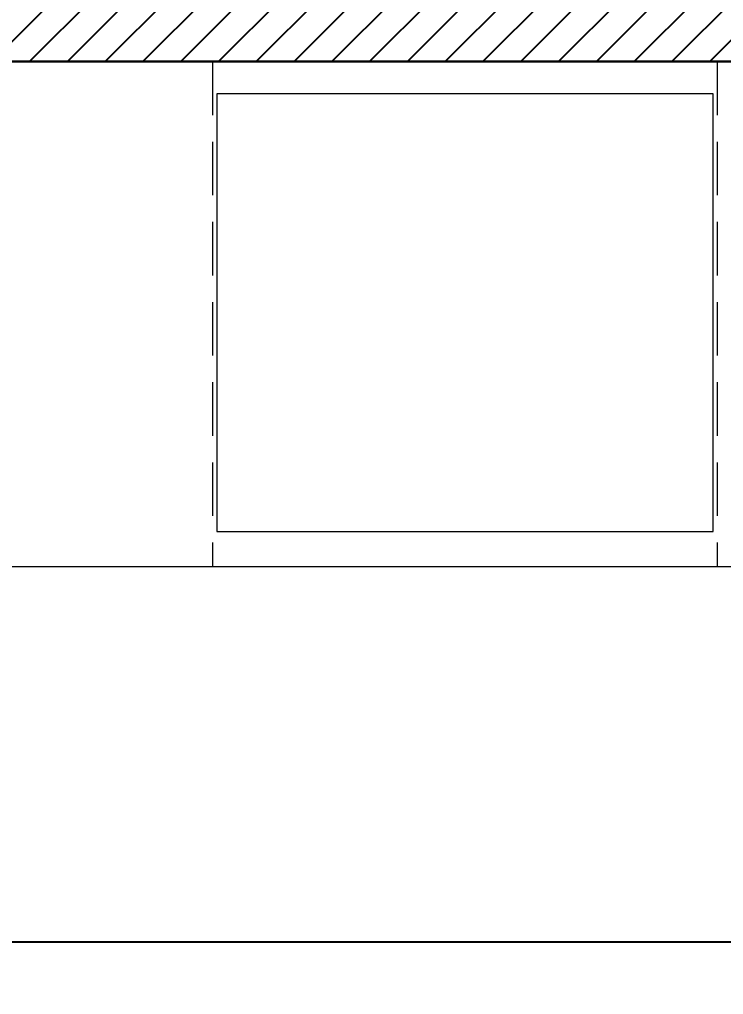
# Model space of a CAD drawing. Header units: centimetres. Extents: x 41 to 1078, y 280 to 1754.
# Drawn here: x 833.2 to 916.8, y 921.1 to 1036.9 of the extents above; entities that cross this region are included whole.
import ezdxf

# ---------------------------------------------------------------- set-up
doc = ezdxf.new("R2010")
doc.units = ezdxf.units.CM
doc.header["$LTSCALE"] = 5
doc.header["$PDMODE"] = 2
doc.header["$PDSIZE"] = 1
doc.linetypes.add('DASHED', pattern=[19.05, 12.7, -6.35])
doc.layers.add('_HATCH', color=251, linetype='Continuous')
for name, color, linetype, lineweight in [('A_PRZEKROJOWA 01', 50, 'Continuous', 30), ('A_PRZERYWANA 02', 251, 'DASHED', 0), ('A_WYMIAROWANIE', 8, 'Continuous', 0), ('A_WYPOSAZENIE', 3, 'Continuous', 5)]:
    doc.layers.add(name, color=color, linetype=linetype, lineweight=lineweight)
doc.styles.get("Standard").update_dxf_attribs({"font": 'ARIALN.TTF'})
doc.dimstyles.new('1_50', dxfattribs={"dimscale": 5, "dimtxt": 2, "dimasz": 1.5, "dimexe": 1.25, "dimexo": 0.625, "dimtad": 1, "dimdec": 1, "dimtxsty": 'Standard', "dimblk": 'ARCHTICK', "dimcen": 2.5, "dimadec": 1, "dimazin": 0, "dimtfac": 1, "dimtdec": 1, "dimtmove": 0, "dimatfit": 3, "dimfxl": 1, "dimarcsym": 0})

# ---------------------------------------------------------------- blocks, each defined once
blk = doc.blocks.new('X1$0$Kitchen_Appliances_Electrolux-Brasil_Induction-Cooktop-4-Burners - Induction Cooktop 4 Burners-411779-Parter Kuchnia')
for p, q in [((295, 260), (-295, 260)), ((-295, 260), (-295, -260)), ((295, -260), (295, 260)), ((-295, -260), (295, -260))]:
    blk.add_line(p, q)
at = {"flags": 128}
blk.add_lwpolyline([(-295, 260), (-295, -260), (295, -260), (295, 260)], dxfattribs=at)
blk = doc.blocks.new('_ArchTick')
at = {"color": 0, "linetype": 'ByBlock', "const_width": 0.15}
blk.add_lwpolyline([(-0.5, -0.5), (0.5, 0.5)], dxfattribs=at)
blk = doc.blocks.new('*D81')
at = {"layer": 'A_WYMIAROWANIE', "color": 0, "lineweight": -2, "transparency": 16777216}
for p, q in [((916.33, 1041.76), (916.33, 1058.96)), ((932.38, 1036.95), (916.33, 1041.76)), ((950.99, 1041.95), (926.13, 1041.95)), ((932.38, 1041.95), (932.38, 1031.95)), ((950.99, 1031.95), (926.13, 1031.95))]:
    blk.add_line(p, q, dxfattribs=at)
at = {"layer": 'DEFPOINTS', "color": 0, "transparency": 16777216}
for p in [(954.11, 1041.95), (932.38, 1031.95), (954.11, 1031.95)]:
    blk.add_point(p, dxfattribs=at)
at = {"layer": 'A_WYMIAROWANIE', "color": 0, "lineweight": -2, "transparency": 16777216, "xscale": 7.5, "yscale": 7.5, "zscale": 7.5}
for p, rotation in [((932.38, 1041.95), 90), ((932.38, 1031.95), 270)]:
    blk.add_blockref('_ArchTick', p, dxfattribs=dict(at, rotation=rotation))
at = {"layer": 'A_WYMIAROWANIE', "color": 0, "transparency": 16777216, "insert": (908.1, 1050.36), "char_height": 10, "attachment_point": 5, "rotation": 90}
blk.add_mtext('10', dxfattribs=at)
blk = doc.blocks.new('*D87')
at = {"layer": 'A_WYMIAROWANIE', "color": 0, "lineweight": -2, "transparency": 16777216}
for p, q in [((648.11, 1028.82), (648.11, 921.12)), ((954.11, 1028.82), (954.11, 921.12)), ((648.11, 927.37), (954.11, 927.37))]:
    blk.add_line(p, q, dxfattribs=at)
at = {"layer": 'DEFPOINTS', "color": 0, "transparency": 16777216}
for p in [(648.11, 1031.95), (954.11, 1031.95), (954.11, 927.37)]:
    blk.add_point(p, dxfattribs=at)
at = {"layer": 'A_WYMIAROWANIE', "color": 0, "lineweight": -2, "transparency": 16777216, "xscale": 7.5, "yscale": 7.5, "zscale": 7.5, "rotation": 180}
blk.add_blockref('_ArchTick', (648.11, 927.37), dxfattribs=at)
at = {"layer": 'A_WYMIAROWANIE', "color": 0, "lineweight": -2, "transparency": 16777216, "xscale": 7.5, "yscale": 7.5, "zscale": 7.5}
blk.add_blockref('_ArchTick', (954.11, 927.37), dxfattribs=at)
at = {"layer": 'A_WYMIAROWANIE', "color": 0, "transparency": 16777216, "insert": (801.11, 935.6), "char_height": 10, "attachment_point": 5}
blk.add_mtext('306', dxfattribs=at)

msp = doc.modelspace()

# ---------------------------------------------------------------- hatches: boundary and pattern name
at = {"layer": '_HATCH'}
h = msp.add_hatch(dxfattribs=at)
h.set_pattern_fill('ANSI31', color=256)
h.paths.add_polyline_path([(964.11, 1077.95), (1009.11, 1077.95), (1009.11, 1087.95), (954.11, 1087.95), (954.11, 1041.95), (836.11, 1041.95), (836.11, 1113.95), (826.11, 1113.95), (826.11, 1111.15), (826.11, 1110.65), (826.11, 1039.95), (743.41, 1039.95), (743.41, 1039.95), (742.91, 1039.95), (740.11, 1039.95), (740.11, 1031.95), (954.11, 1031.95), (954.11, 972.95), (1009.11, 972.95), (1009.11, 982.95), (964.11, 982.95)])

# ---------------------------------------------------------------- linework, layer by layer
at = {"layer": 'A_PRZEKROJOWA 01'}
msp.add_lwpolyline([(1009.11, 972.95), (954.11, 972.95), (954.11, 1031.95), (740.11, 1031.95)], dxfattribs=at)
at = {"layer": 'A_PRZERYWANA 02', "ltscale": 0.1}
for points in [[(856.11, 1031.95), (856.11, 971.95)], [(916.11, 1031.95), (916.11, 971.95)]]:
    msp.add_lwpolyline(points, dxfattribs=at)
at = {"layer": 'A_WYPOSAZENIE'}
msp.add_line((756.11, 971.95), (949.11, 971.95), dxfattribs=at)

# ---------------------------------------------------------------- block references
at = {"layer": 'A_WYPOSAZENIE', "linetype": 'Continuous', "xscale": 0.1, "yscale": 0.1, "zscale": 0.1, "rotation": 180}
msp.add_blockref('X1$0$Kitchen_Appliances_Electrolux-Brasil_Induction-Cooktop-4-Burners - Induction Cooktop 4 Burners-411779-Parter Kuchnia', (886.12, 1002.13), dxfattribs=at)

# ---------------------------------------------------------------- dimensions: what is measured, and where the dimension line sits
at = {"layer": 'A_WYMIAROWANIE'}
dim = msp.add_linear_dim(base=(932.38, 1031.95), p1=(954.11, 1041.95), p2=(954.11, 1031.95), angle=90, dimstyle='1_50', override={"dimtmove": 1}, dxfattribs=at)
dim.commit()
dim.dimension.update_dxf_attribs({"geometry": '*D81', "text_midpoint": (908.1, 1044.89)})
dim = msp.add_linear_dim(base=(954.11, 927.37), p1=(648.11, 1031.95), p2=(954.11, 1031.95), dimstyle='1_50', dxfattribs=at)
dim.commit()
dim.dimension.update_dxf_attribs({"geometry": '*D87', "text_midpoint": (801.11, 935.6)})

doc.saveas('drawing.dxf')
